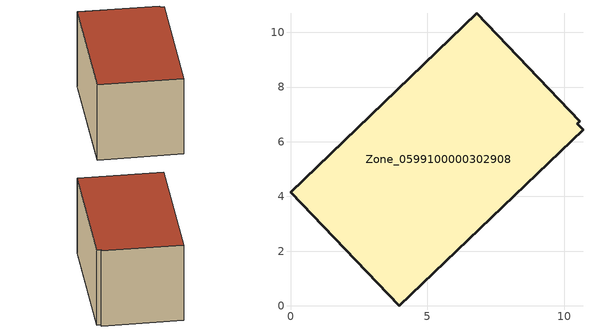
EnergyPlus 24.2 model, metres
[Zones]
Zone_0599100000302908
 floor ground (C_G): 10.58,6.75 10.48,6.65 10.69,6.43 3.97,0 0,4.16 6.81,10.7 z0
 wall outside (C_F): 10.58,6.75 6.81,10.7 0,4.16 3.97,0 10.69,6.43 10.48,6.65 10.58,6.75 z0:5.73
 roof outside (C_R): 10.48,6.65 10.58,6.75 6.81,10.7 0,4.16 3.97,0 10.69,6.43 z5.73
[BUILDING]
Pand.0599100000302908: North Axis=0; Terrain=City; Loads Convergence Tolerance Value=0.04; Temperature Convergence Tolerance Value=0.4; Solar Distribution=FullExterior; Maximum Number of Warmup Days=25; Minimum Number of Warmup Days=1
[Site:Location]
Rotterdam.The.Hague.AP_ZH_NLD Design_Conditions: Latitude=51.96; Longitude=4.45; Time Zone=1; Elevation=-4.5
[SITE:GROUNDTEMPERATURE:BUILDINGSURFACE]
18, 18, 18, 18, 18, 18, 18, 18, 18, 18, 18, 18
[MATERIAL] Thermal Absorptance=0.9; Solar Absorptance=0.7; Visible Absorptance=0.7
Name | Roughness | Thickness | Conductivity | Density | Specific Heat
G.TI.1946-1964 | MediumSmooth | 0.15 | 1 | 540 | 1210
F.TI.1946-1964 | Rough | 0.3 | 0.857143 | 1920 | 840
R.TI.1946-1964 | MediumRough | 0.2 | 0.277778 | 1500 | 1000
[CONSTRUCTION]
C_G: G.TI.1946-1964
C_F: F.TI.1946-1964
C_R: R.TI.1946-1964
[ZONE]
Zone_0599100000302908: Type=1; Multiplier=1; Ceiling Height=Autocalculate; Volume=Autocalculate; Floor Area=autocalculate; Part of Total Floor Area=Yes
[ZONEINFILTRATION:DESIGNFLOWRATE]
Infil_Zone_0599100000302908: Zone or ZoneList or Space or SpaceList=Zone_0599100000302908; Schedule=AlwaysOn; Design Flow Rate Calculation Method=Flow/Area; Flow Rate per Floor Area=0.003; Constant Term Coefficient=1; Temperature Term Coefficient=0; Velocity Term Coefficient=0; Velocity Squared Term Coefficient=0
[HVACTEMPLATE:ZONE:IDEALLOADSAIRSYSTEM]
Zone_0599100000302908: Maximum Heating Supply Air Temperature=50; Minimum Cooling Supply Air Temperature=13; Maximum Heating Supply Air Humidity Ratio=0.0156; Minimum Cooling Supply Air Humidity Ratio=0.0077; Heating Limit=NoLimit; Cooling Limit=NoLimit; Dehumidification Control Type=ConstantSensibleHeatRatio; Cooling Sensible Heat Ratio=0.7; Dehumidification Setpoint=60; Humidification Control Type=None; Humidification Setpoint=30; Outdoor Air Method=None; Outdoor Air Flow Rate per Person=0.00944; Outdoor Air Flow Rate per Zone Floor Area=0; Outdoor Air Flow Rate per Zone=0; Demand Controlled Ventilation Type=None; Outdoor Air Economizer Type=NoEconomizer; Heat Recovery Type=None; Sensible Heat Recovery Effectiveness=0.7; Latent Heat Recovery Effectiveness=0.65
[ZONECONTROL:THERMOSTAT]
ThermostatControl_Zone_0599100000302908: Zone or ZoneList=Zone_0599100000302908; Control Type Schedule=DualSetpointControlType; Control 1=Thermostat_Zone_0599100000302908; Temperature Difference Between Cutout And Setpoint=0
[THERMOSTATSETPOINT:DUALSETPOINT]
Thermostat_Zone_0599100000302908: Heating Setpoint Temperature Schedule=HeatingSetpoint_Zone_0599100000302908; Cooling Setpoint Temperature Schedule=CoolingSetpoint_Zone_0599100000302908
[SCHEDULE:COMPACT]
HeatingSetpoint_Zone_0599100000302908: Through: 12/31, For: AllDays, Until: 24:00, 21
CoolingSetpoint_Zone_0599100000302908: Through: 12/31, For: AllDays, Until: 24:00, 24
DualSetpointControlType: Through: 12/31, For: AllDays, Until: 24:00, 4
AlwaysOn: Through: 12/31, For: AllDays, Until: 24:00, 1
